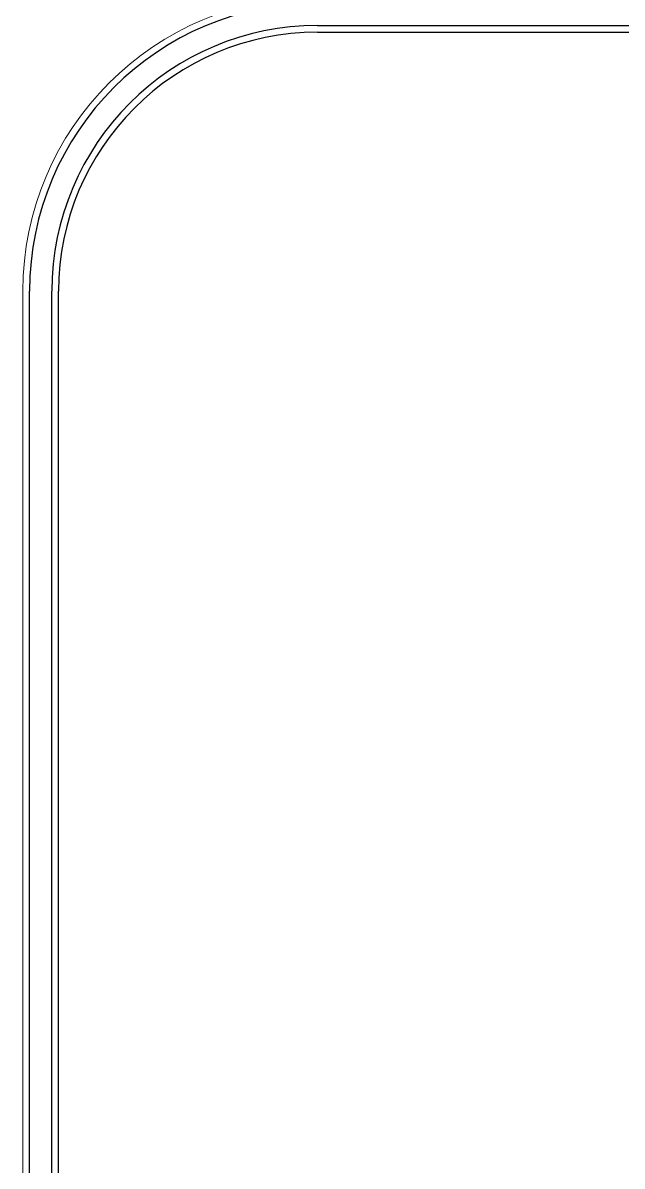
# Model space of a CAD drawing. Header units: millimetres. Extents: x 4133871 to 4440428, y -545651 to -495191.
# Drawn here: x 4194666 to 4195472, y -500731 to -499194 of the extents above; entities that cross this region are included whole.
import ezdxf

# ---------------------------------------------------------------- set-up
doc = ezdxf.new("R2010")
doc.units = ezdxf.units.MM
doc.header["$LTSCALE"] = 60
doc.layers.add('DITCH', color=7, linetype='Continuous', lineweight=0)
doc.layers.add('ROAD', color=4, linetype='Continuous', lineweight=0)

# ---------------------------------------------------------------- blocks, each defined once
blk = doc.blocks.new('KEY PLAN_NEW')
at = {"layer": 'DITCH', "color": 253, "lineweight": -3}
for p, q in [((-2885.31, -983.42), (-1730.42, -983.42)), ((-2885.31, -986.42), (-1727.42, -986.42)), ((-3014.31, -1871.94), (-3014.31, -1102.41)), ((-3004.31, -1871.94), (-3004.31, -1102.41)), ((-3001.31, -1871.94), (-3001.31, -1102.41))]:
    blk.add_line(p, q, dxfattribs=at)
for radius in [129, 119, 116]:
    blk.add_arc((-2885.31, -1102.42), radius, 90, 180, dxfattribs=at)
at = {"layer": 'ROAD', "color": 253}
blk.add_line((-3017.31, -1871.94), (-3017.31, -1102.41), dxfattribs=at)
blk.add_arc((-2885.31, -1102.42), 132, 90, 180, dxfattribs=at)

msp = doc.modelspace()

# ---------------------------------------------------------------- block references
at = {"xscale": 3, "yscale": 3, "zscale": 3}
msp.add_blockref('KEY PLAN_NEW', (4203718.2, -496247.2), dxfattribs=at)

doc.saveas('drawing.dxf')
